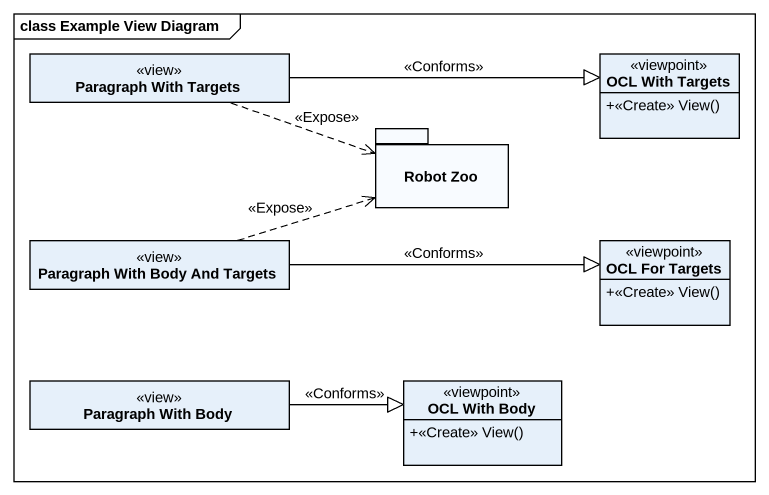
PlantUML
@startuml
mainframe class Example View Diagram
hide circle
hide empty members
skinparam classAttributeIconSize 0
class "Paragraph With Targets" as Paragraph_With_Targets <<view>>
class "OCL With Targets" as OCL_With_Targets <<viewpoint>> {
  +<<Create>> View()
}
package "Robot Zoo" as Robot_Zoo {
}
class "Paragraph With Body And Targets" as Paragraph_With_Body_And <<view>>
class "OCL For Targets" as OCL_For_Targets <<viewpoint>> {
  +<<Create>> View()
}
class "Paragraph With Body" as Paragraph_With_Body <<view>>
class "OCL With Body" as OCL_With_Body <<viewpoint>> {
  +<<Create>> View()
}
Paragraph_With_Targets -right-|> OCL_With_Targets : <<Conforms>>
Paragraph_With_Targets .right.> Robot_Zoo : <<Expose>>
Paragraph_With_Body_And .right.> Robot_Zoo : <<Expose>>
Paragraph_With_Body_And -right-|> OCL_For_Targets : <<Conforms>>
Paragraph_With_Body -right-|> OCL_With_Body : <<Conforms>>
@enduml
